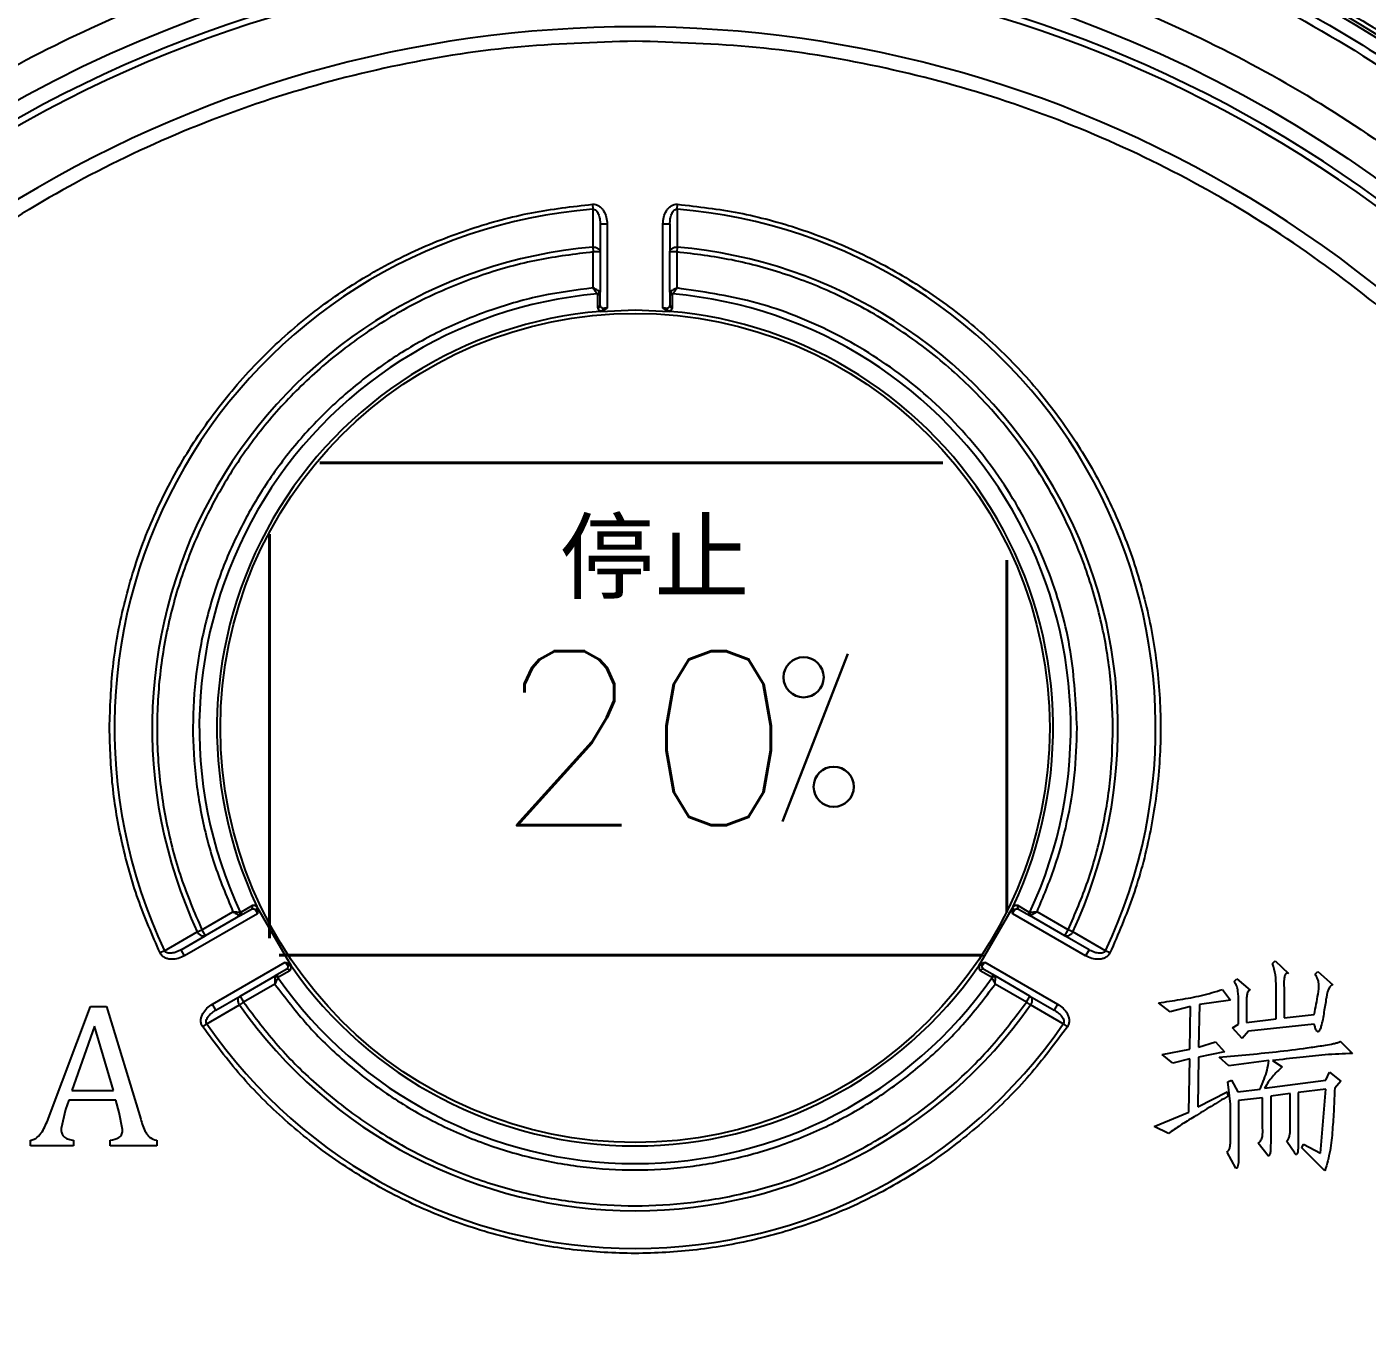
# Model space of a CAD drawing. Header units: millimetres. Extents: x 1756 to 4801, y 514 to 2668.
# Drawn here: x 2522.8 to 2619, y 2249 to 2343.6 of the extents above; entities that cross this region are included whole.
import ezdxf

# ---------------------------------------------------------------- set-up
doc = ezdxf.new("R2010")
doc.units = ezdxf.units.MM
for name, color, linetype, lineweight in [('AM_5', 3, 'Continuous', 25), ('DIM', 4, 'Continuous', 13), ('标注', 3, 'Continuous', 13), ('粗实线', 7, 'Continuous', 40)]:
    doc.layers.add(name, color=color, linetype=linetype, lineweight=lineweight)
doc.styles.add('01', font='txt.shx')
doc.styles.add('SLDTEXTSTYLE1', font='txt.shx', dxfattribs={"width": 0.7, "bigfont": 'gbcbig.shx'})
doc.dimstyles.new('SLDDIMSTYLE12$0', dxfattribs={"dimtxt": 12, "dimasz": 10, "dimexe": 0, "dimexo": 0.0625, "dimgap": 0.875, "dimtad": 1, "dimdec": 1, "dimlfac": 1.8, "dimrnd": 1e-09, "dimzin": 12, "dimdsep": 46, "dimtxsty": 'SLDTEXTSTYLE1', "dimcen": 0.09, "dimdle": 8.16, "dimclrd": 3, "dimclre": 3, "dimadec": 0, "dimazin": 3, "dimtfac": 1, "dimtdec": 1, "dimtofl": 0, "dimtmove": 0, "dimatfit": 3, "dimfxl": 0, "dimfrac": 2, "dimtolj": 1, "dimlwd": 5, "dimlwe": 5, "dimarcsym": 0})

# ---------------------------------------------------------------- blocks, each defined once
blk = doc.blocks.new('*D47')
at = {"layer": 'AM_5', "color": 3, "lineweight": 5, "transparency": 16777216}
blk.add_line((2674.759, 2473.931), (2280.359, 2473.931), dxfattribs=at)
at = {"layer": 'AM_5', "color": 3, "linetype": 'Continuous', "lineweight": 5, "transparency": 16777216}
for p, q in [((2280.359, 2463.931), (2280.359, 2150.146)), ((2686.434, 2140.146), (2280.359, 2140.146))]:
    blk.add_line(p, q, dxfattribs=at)
at = {"layer": 'AM_5', "color": 3, "transparency": 16777216}
for points in [[(2278.692, 2463.931), (2282.026, 2463.931), (2280.359, 2473.931)], [(2278.692, 2150.146), (2282.026, 2150.146), (2280.359, 2140.146)]]:
    blk.add_solid(points, dxfattribs=at)
at = {"layer": 'Defpoints', "color": 0, "transparency": 16777216}
for p in [(2674.821, 2473.931), (2280.359, 2140.146), (2686.497, 2140.146)]:
    blk.add_point(p, dxfattribs=at)
at = {"layer": 'AM_5', "color": 0, "transparency": 16777216, "insert": (2265.77, 2307.038), "char_height": 12, "attachment_point": 5, "rotation": 90, "style": 'SLDTEXTSTYLE1'}
blk.add_mtext('\\A1;{\\H2.28571x;335}', dxfattribs=at)

msp = doc.modelspace()

# ---------------------------------------------------------------- linework, layer by layer
at = {"color": 7, "linetype": 'Continuous', "lineweight": 25}
for p, q in [((2563.421, 2330.869), (2563.449, 2330.516)), ((2563.449, 2330.516), (2563.447, 2327.799)), ((2569.507, 2330.516), (2569.535, 2330.869)), ((2569.507, 2330.516), (2569.509, 2327.799)), ((2563.978, 2329.454), (2563.978, 2327.447)), ((2563.978, 2329.454), (2564.478, 2329.454)), ((2564.478, 2329.454), (2564.478, 2323.419)), ((2568.478, 2323.419), (2568.478, 2329.454)), ((2568.478, 2329.454), (2568.978, 2329.454)), ((2568.978, 2329.454), (2568.978, 2327.447)), ((2563.447, 2327.799), (2563.478, 2327.447)), ((2563.478, 2324.861), (2563.478, 2327.447)), ((2563.978, 2327.447), (2563.478, 2327.447)), ((2563.978, 2327.447), (2563.978, 2324.556)), ((2568.978, 2324.556), (2568.978, 2327.447)), ((2569.478, 2327.447), (2568.978, 2327.447)), ((2569.509, 2327.799), (2569.478, 2327.447)), ((2569.478, 2327.447), (2569.478, 2324.861)), ((2563.978, 2323.62), (2563.978, 2324.556)), ((2568.978, 2324.556), (2568.978, 2323.62)), ((2563.793, 2324.375), (2563.794, 2323.439)), ((2569.162, 2323.439), (2569.162, 2324.375)), ((2564.004, 2323.183), (2566.478, 2323.286)), ((2566.478, 2323.286), (2568.951, 2323.183)), ((2538.147, 2279.816), (2538.958, 2280.284)), ((2539.022, 2280.533), (2538.211, 2280.066)), ((2541.822, 2276.195), (2539.349, 2280.479)), ((2593.607, 2280.479), (2591.133, 2276.195)), ((2594.744, 2280.066), (2593.933, 2280.533)), ((2593.998, 2280.284), (2594.809, 2279.816)), ((2539.381, 2279.951), (2534.155, 2276.933)), ((2535.393, 2278.803), (2537.633, 2280.096)), ((2538.147, 2279.816), (2535.643, 2278.37)), ((2598.801, 2276.933), (2593.574, 2279.951)), ((2597.313, 2278.37), (2594.809, 2279.816)), ((2597.563, 2278.803), (2595.323, 2280.096)), ((2532.721, 2277.293), (2535.073, 2278.654)), ((2533.905, 2277.366), (2535.643, 2278.37)), ((2535.073, 2278.654), (2535.393, 2278.803)), ((2535.393, 2278.803), (2535.643, 2278.37)), ((2597.313, 2278.37), (2597.563, 2278.803)), ((2599.051, 2277.366), (2597.313, 2278.37)), ((2597.883, 2278.654), (2597.563, 2278.803)), ((2600.235, 2277.293), (2597.883, 2278.654)), ((2534.155, 2276.933), (2533.905, 2277.366)), ((2599.051, 2277.366), (2598.801, 2276.933)), ((2532.721, 2277.293), (2532.401, 2277.142)), ((2536.155, 2273.469), (2541.381, 2276.487)), ((2591.574, 2276.487), (2596.801, 2273.469)), ((2600.554, 2277.142), (2600.235, 2277.293)), ((2612.212, 2276.37), (2612.404, 2276.561)), ((2612.404, 2276.561), (2613.361, 2275.668)), ((2538.143, 2274.04), (2540.647, 2275.486)), ((2541.458, 2275.954), (2540.647, 2275.486)), ((2540.896, 2275.416), (2541.706, 2275.885)), ((2591.249, 2275.885), (2592.06, 2275.416)), ((2592.309, 2275.486), (2591.498, 2275.954)), ((2594.813, 2274.04), (2592.309, 2275.486)), ((2615.276, 2275.604), (2615.468, 2275.795)), ((2615.468, 2275.795), (2616.553, 2274.838)), ((2540.633, 2274.9), (2538.393, 2273.607)), ((2594.563, 2273.607), (2592.323, 2274.9)), ((2608.638, 2274.519), (2609.213, 2273.753)), ((2609.468, 2275.093), (2609.659, 2275.285)), ((2609.659, 2275.285), (2610.617, 2274.455)), ((2612.468, 2272.413), (2612.468, 2274.71)), ((2613.042, 2274.646), (2613.042, 2272.476)), ((2536.405, 2273.036), (2538.143, 2274.04)), ((2538.393, 2273.607), (2538.104, 2273.404)), ((2538.143, 2274.04), (2538.393, 2273.607)), ((2594.563, 2273.607), (2594.813, 2274.04)), ((2594.852, 2273.404), (2594.563, 2273.607)), ((2594.813, 2274.04), (2596.551, 2273.036)), ((2604.873, 2272.923), (2604.043, 2273.561)), ((2609.213, 2273.753), (2606.979, 2273.434)), ((2609.787, 2272.03), (2609.787, 2273.625)), ((2524.39, 2265.271), (2527.409, 2273.301)), ((2527.409, 2273.301), (2528.553, 2273.301)), ((2528.553, 2273.301), (2531.014, 2265.213)), ((2535.75, 2272.047), (2538.104, 2273.404)), ((2536.405, 2273.036), (2536.155, 2273.469)), ((2597.206, 2272.047), (2594.852, 2273.404)), ((2596.801, 2273.469), (2596.551, 2273.036)), ((2606.341, 2273.306), (2604.873, 2272.923)), ((2606.277, 2270.243), (2606.341, 2273.306)), ((2606.979, 2273.434), (2606.915, 2270.37)), ((2610.362, 2273.306), (2610.362, 2272.157)), ((2613.042, 2272.476), (2615.212, 2272.732)), ((2527.692, 2271.882), (2526.06, 2267.264)), ((2529.051, 2267.264), (2527.692, 2271.882)), ((2535.459, 2271.846), (2535.75, 2272.047)), ((2597.206, 2272.047), (2597.497, 2271.846)), ((2609.34, 2271.774), (2609.787, 2272.03)), ((2610.042, 2271.008), (2609.34, 2271.774)), ((2610.362, 2272.157), (2612.468, 2272.413)), ((2615.212, 2272.03), (2610.489, 2271.519)), ((2606.915, 2270.37), (2608.128, 2270.753)), ((2608.128, 2270.753), (2608.766, 2270.051)), ((2610.489, 2271.519), (2610.042, 2271.008)), ((2617.063, 2270.817), (2617.957, 2269.923)), ((2604.298, 2269.86), (2606.277, 2270.243)), ((2605.064, 2269.221), (2604.298, 2269.86)), ((2606.915, 2269.668), (2606.851, 2266.094)), ((2608.766, 2270.051), (2606.915, 2269.668)), ((2609.085, 2269.03), (2608.383, 2269.668)), ((2606.277, 2269.54), (2605.064, 2269.221)), ((2606.213, 2265.711), (2606.277, 2269.54)), ((2611.957, 2269.413), (2609.085, 2269.03)), ((2612.212, 2269.413), (2612.915, 2268.966)), ((2609.021, 2267.881), (2609.277, 2268.009)), ((2609.213, 2266.285), (2609.021, 2267.881)), ((2609.277, 2268.009), (2609.723, 2267.179)), ((2611.638, 2267.434), (2616.042, 2268.009)), ((2616.042, 2268.009), (2616.297, 2268.583)), ((2616.297, 2268.583), (2617.127, 2267.945)), ((2617.127, 2267.945), (2616.68, 2267.434)), ((2526.06, 2267.264), (2529.051, 2267.264)), ((2606.851, 2266.094), (2608.957, 2267.179)), ((2608.957, 2267.179), (2609.021, 2266.86)), ((2609.723, 2267.179), (2611.319, 2267.37)), ((2613.489, 2267.051), (2612.085, 2266.86)), ((2612.085, 2266.86), (2612.085, 2263.477)), ((2613.489, 2264.498), (2613.489, 2267.051)), ((2616.042, 2267.37), (2614.063, 2267.115)), ((2614.063, 2267.115), (2614.063, 2263.477)), ((2615.659, 2262.775), (2616.042, 2267.37)), ((2525.61, 2265.901), (2525.295, 2264.544)), ((2525.852, 2266.578), (2525.61, 2265.901)), ((2529.22, 2266.578), (2525.852, 2266.578)), ((2529.473, 2265.678), (2529.22, 2266.578)), ((2609.213, 2263.732), (2609.213, 2266.285)), ((2611.51, 2266.732), (2609.787, 2266.541)), ((2609.787, 2266.541), (2609.787, 2262.775)), ((2611.51, 2264.562), (2611.51, 2266.732)), ((2529.713, 2264.471), (2529.473, 2265.678)), ((2603.724, 2264.69), (2606.213, 2265.711)), ((2604.745, 2264.179), (2603.724, 2264.69)), ((2523.102, 2263.286), (2523.102, 2263.697)), ((2526.191, 2263.286), (2523.102, 2263.286)), ((2526.191, 2263.697), (2526.191, 2263.286)), ((2528.823, 2263.286), (2528.823, 2263.697)), ((2532.157, 2263.286), (2528.823, 2263.286)), ((2532.157, 2263.697), (2532.157, 2263.286)), ((2611.893, 2262.584), (2611.191, 2263.477)), ((2613.808, 2262.775), (2613.234, 2263.605)), ((2614.319, 2263.158), (2614.446, 2263.413)), ((2615.978, 2261.499), (2614.319, 2263.158)), ((2614.446, 2263.413), (2615.659, 2262.775)), ((2609.596, 2261.69), (2608.957, 2262.839))]:
    msp.add_line(p, q, dxfattribs=at)
for centre, radius in [((2566.478, 2258.286), 91.48), ((2566.478, 2293.286), 29.75)]:
    msp.add_circle(centre, radius, dxfattribs=at)
for centre, radius, start, end in [((2566.521, 2258.112), 99.998, 100.32817, 169.67428), ((2566.516, 2258.112), 99.998, 10.32572, 79.67183), ((2566.932, 2258.112), 99.998, 10.32572, 79.67183), ((2566.478, 2258.286), 90.341, 353.64897, 186.35103), ((2566.478, 2258.286), 89.875, 353.64897, 186.35103), ((2566.478, 2258.286), 85.319, 353.33017, 186.66983), ((2566.478, 2293.286), 37.354, 94.65071, 205.34929), ((2566.478, 2293.286), 37.354, 334.65071, 85.34929), ((2566.478, 2293.286), 34.646, 95.01875, 204.98125), ((2566.478, 2293.286), 34.646, 335.01875, 84.98125), ((2563.706, 2324.653), 0.229, 285.08166, 349.89538), ((2563.789, 2324.565), 0.19, 271.48927, 357.31228), ((2569.167, 2324.565), 0.19, 182.68772, 268.51073), ((2569.25, 2324.653), 0.229, 190.10462, 254.91834), ((2566.478, 2293.286), 31.264, 94.97704, 205.02296), ((2563.789, 2323.628), 0.189, 271.61698, 357.31954), ((2569.167, 2323.628), 0.189, 182.68018, 268.38303), ((2566.478, 2293.286), 31.264, 334.97704, 85.02296), ((2566.478, 2293.286), 30, 94.72923, 205.27077), ((2566.478, 2293.286), 30, 334.72923, 85.27077), ((2538.856, 2280.443), 0.189, 302.68018, 28.38303), ((2594.1, 2280.443), 0.189, 151.61698, 237.31954), ((2537.927, 2280.003), 0.229, 310.10462, 14.91834), ((2538.045, 2279.975), 0.19, 302.68772, 28.51073), ((2594.911, 2279.975), 0.19, 151.48927, 237.31228), ((2595.029, 2280.003), 0.229, 165.08166, 229.89538), ((2540.699, 2275.202), 0.229, 45.08166, 109.89538), ((2540.734, 2275.317), 0.19, 31.48927, 117.31228), ((2541.545, 2275.785), 0.189, 31.61705, 117.31843), ((2566.478, 2293.286), 30, 214.72923, 325.27077), ((2591.411, 2275.785), 0.189, 62.68018, 148.38303), ((2592.222, 2275.317), 0.19, 62.68772, 148.51073), ((2592.257, 2275.202), 0.229, 70.10462, 134.91834), ((2566.478, 2293.286), 31.264, 214.97704, 325.02296), ((2566.478, 2293.286), 34.646, 215.01875, 324.98125), ((2566.478, 2293.286), 37.354, 214.65071, 325.34929)]:
    msp.add_arc(centre, radius, start, end, dxfattribs=at)
for points in [[(2468.804, 2269.075), (2469.328, 2272.727), (2470.376, 2280.03), (2473.496, 2290.673), (2477.704, 2300.916), (2483.059, 2310.617), (2489.464, 2319.656), (2496.845, 2327.918), (2505.107, 2335.299), (2514.147, 2341.704), (2523.847, 2347.059), (2534.09, 2351.267), (2544.733, 2354.387), (2552.037, 2355.435), (2555.688, 2355.959)], [(2501.724, 2333.035), (2504.02, 2334.922), (2508.613, 2338.696), (2516.114, 2343.541), (2523.985, 2347.742), (2532.214, 2351.189), (2540.708, 2353.942), (2546.536, 2355.117), (2549.45, 2355.705)], [(2577.267, 2355.959), (2580.919, 2355.435), (2588.222, 2354.387), (2598.865, 2351.267), (2609.108, 2347.059), (2618.809, 2341.704), (2627.848, 2335.299), (2636.11, 2327.918), (2643.492, 2319.656), (2649.896, 2310.617), (2655.252, 2300.916), (2659.46, 2290.673), (2662.579, 2280.03), (2663.627, 2272.727), (2664.152, 2269.075)], [(2583.506, 2355.705), (2586.42, 2355.117), (2592.247, 2353.942), (2600.742, 2351.189), (2608.971, 2347.742), (2616.842, 2343.541), (2624.342, 2338.696), (2628.935, 2334.922), (2631.232, 2333.035)], [(2566.478, 2164.545), (2563.41, 2164.632), (2557.275, 2164.806), (2548.161, 2166.209), (2539.223, 2168.435), (2530.547, 2171.542), (2522.218, 2175.481), (2514.315, 2180.218), (2506.914, 2185.707), (2500.087, 2191.895), (2493.899, 2198.722), (2488.41, 2206.123), (2483.673, 2214.026), (2479.734, 2222.355), (2476.63, 2231.03), (2474.391, 2239.968), (2473.039, 2249.083), (2472.587, 2258.286), (2473.039, 2267.489), (2474.391, 2276.603), (2476.63, 2285.541), (2479.734, 2294.216), (2483.673, 2302.546), (2488.41, 2310.449), (2493.899, 2317.85), (2500.087, 2324.677), (2506.914, 2330.864), (2514.315, 2336.353), (2522.218, 2341.09), (2530.547, 2345.029), (2539.223, 2348.137), (2548.161, 2350.362), (2557.275, 2351.765), (2563.41, 2351.939), (2566.478, 2352.026)], [(2566.478, 2352.026), (2569.546, 2351.939), (2575.681, 2351.765), (2584.795, 2350.362), (2593.733, 2348.137), (2602.408, 2345.029), (2610.738, 2341.09), (2618.641, 2336.353), (2626.042, 2330.864), (2632.869, 2324.677), (2639.057, 2317.85), (2644.546, 2310.449), (2649.282, 2302.546), (2653.222, 2294.216), (2656.326, 2285.541), (2658.565, 2276.603), (2659.917, 2267.489), (2660.369, 2258.286), (2659.917, 2249.083), (2658.565, 2239.968), (2656.326, 2231.03), (2653.222, 2222.355), (2649.282, 2214.026), (2644.546, 2206.123), (2639.057, 2198.722), (2632.869, 2191.895), (2626.042, 2185.707), (2618.641, 2180.218), (2610.738, 2175.481), (2602.408, 2171.542), (2593.733, 2168.435), (2584.795, 2166.209), (2575.681, 2164.806), (2569.546, 2164.632), (2566.478, 2164.545)], [(2564.478, 2323.419), (2564.421, 2323.414), (2564.306, 2323.403), (2564.211, 2323.392), (2564.164, 2323.387)], [(2568.792, 2323.387), (2568.745, 2323.392), (2568.649, 2323.403), (2568.535, 2323.414), (2568.478, 2323.419)], [(2539.252, 2280.239), (2539.271, 2280.195), (2539.31, 2280.107), (2539.357, 2280.003), (2539.381, 2279.951)], [(2593.574, 2279.951), (2593.598, 2280.003), (2593.646, 2280.107), (2593.684, 2280.195), (2593.704, 2280.239)], [(2541.381, 2276.487), (2541.415, 2276.44), (2541.481, 2276.346), (2541.538, 2276.269), (2541.567, 2276.231)], [(2591.389, 2276.231), (2591.418, 2276.269), (2591.475, 2276.346), (2591.541, 2276.44), (2591.574, 2276.487)]]:
    msp.add_open_spline(points, degree=3, dxfattribs=at)
for points, knots in [([(2587.586, 2355.949), (2589.405, 2355.578), (2593.948, 2354.651), (2601.104, 2352.377), (2608.999, 2349.22), (2616.024, 2345.66), (2622.152, 2341.963), (2627.469, 2338.259), (2632.585, 2334.218), (2635.776, 2331.237), (2637.372, 2329.747)], [0, 0, 0, 0, 0.097589, 0.243722, 0.394103, 0.544483, 0.657403, 0.770324, 0.885162, 1, 1, 1, 1]), ([(2566.478, 2342.572), (2563.573, 2342.485), (2557.714, 2342.31), (2548.963, 2340.882), (2540.31, 2338.578), (2531.905, 2335.331), (2523.894, 2331.209), (2516.41, 2326.285), (2509.564, 2320.662), (2503.4, 2314.417), (2497.913, 2307.569), (2493.123, 2300.117), (2489.102, 2292.112), (2485.939, 2283.676), (2483.689, 2274.951), (2482.406, 2266.088), (2482.004, 2257.231), (2482.511, 2251.391), (2482.762, 2248.496)], [0, 0, 0, 0, 0.061282, 0.123596, 0.186618, 0.25, 0.313382, 0.376404, 0.438718, 0.5, 0.561282, 0.623596, 0.686618, 0.75, 0.813382, 0.876404, 0.938718, 1, 1, 1, 1]), ([(2650.194, 2248.496), (2650.445, 2251.391), (2650.951, 2257.231), (2650.549, 2266.088), (2649.267, 2274.951), (2647.017, 2283.676), (2643.854, 2292.112), (2639.832, 2300.117), (2635.043, 2307.569), (2629.556, 2314.417), (2623.391, 2320.662), (2616.546, 2326.285), (2609.062, 2331.209), (2601.051, 2335.331), (2592.646, 2338.578), (2583.992, 2340.882), (2575.241, 2342.31), (2569.383, 2342.485), (2566.478, 2342.572)], [0, 0, 0, 0, 0.061282, 0.123596, 0.186618, 0.25, 0.313382, 0.376404, 0.438718, 0.5, 0.561282, 0.623596, 0.686618, 0.75, 0.813382, 0.876404, 0.938718, 1, 1, 1, 1]), ([(2528.771, 2293.286), (2528.82, 2294.75), (2528.92, 2297.719), (2529.743, 2302.17), (2531.101, 2306.623), (2533.06, 2310.974), (2535.602, 2315.115), (2538.677, 2318.916), (2542.217, 2322.289), (2546.138, 2325.159), (2550.316, 2327.464), (2554.644, 2329.179), (2559.013, 2330.36), (2561.965, 2330.701), (2563.421, 2330.869)], [0, 0, 0, 0, 0.0782174, 0.1586088, 0.2410351, 0.3265141, 0.4128959, 0.5, 0.5870961, 0.6734776, 0.7589649, 0.8413829, 0.9217785, 1, 1, 1, 1]), ([(2563.421, 2330.869), (2563.502, 2330.867), (2563.667, 2330.865), (2563.892, 2330.756), (2564.083, 2330.596), (2564.281, 2330.333), (2564.444, 2329.945), (2564.467, 2329.618), (2564.478, 2329.454)], [0, 0, 0, 0, 0.122616, 0.250735, 0.37102, 0.501142, 0.75053, 1, 1, 1, 1]), ([(2563.449, 2330.516), (2563.47, 2330.517), (2563.513, 2330.519), (2563.597, 2330.493), (2563.693, 2330.423), (2563.785, 2330.303), (2563.884, 2330.102), (2563.962, 2329.815), (2563.972, 2329.576), (2563.978, 2329.454)], [0, 0, 0, 0, 0.04691, 0.093633, 0.194711, 0.311017, 0.43912, 0.713502, 1, 1, 1, 1]), ([(2568.478, 2329.454), (2568.489, 2329.618), (2568.512, 2329.946), (2568.675, 2330.333), (2568.873, 2330.597), (2569.064, 2330.756), (2569.289, 2330.865), (2569.454, 2330.867), (2569.535, 2330.869)], [0, 0, 0, 0, 0.249814, 0.499195, 0.628988, 0.749489, 0.877373, 1, 1, 1, 1]), ([(2568.978, 2329.454), (2568.983, 2329.576), (2568.994, 2329.815), (2569.071, 2330.103), (2569.171, 2330.303), (2569.263, 2330.423), (2569.359, 2330.493), (2569.443, 2330.519), (2569.485, 2330.517), (2569.507, 2330.516)], [0, 0, 0, 0, 0.286546, 0.561069, 0.68919, 0.805477, 0.906505, 0.953176, 1, 1, 1, 1]), ([(2569.535, 2330.869), (2571.005, 2330.698), (2573.978, 2330.354), (2578.357, 2329.163), (2582.63, 2327.464), (2586.692, 2325.229), (2590.449, 2322.515), (2593.821, 2319.385), (2596.746, 2315.922), (2599.209, 2312.183), (2601.215, 2308.18), (2602.752, 2303.916), (2603.777, 2299.43), (2604.249, 2294.82), (2604.154, 2290.184), (2603.488, 2285.635), (2602.33, 2281.246), (2601.142, 2278.5), (2600.554, 2277.142)], [0, 0, 0, 0, 0.060901, 0.123153, 0.186338, 0.25, 0.313662, 0.376847, 0.439099, 0.5, 0.560901, 0.623153, 0.686338, 0.75, 0.813662, 0.876847, 0.939099, 1, 1, 1, 1]), ([(2563.478, 2327.447), (2562.15, 2327.285), (2559.467, 2326.958), (2555.516, 2325.861), (2551.663, 2324.309), (2548.002, 2322.277), (2544.615, 2319.816), (2541.575, 2316.982), (2538.936, 2313.851), (2536.712, 2310.471), (2534.897, 2306.855), (2533.504, 2303.004), (2532.571, 2298.954), (2532.133, 2294.791), (2532.203, 2290.604), (2532.786, 2286.492), (2533.811, 2282.522), (2534.87, 2280.034), (2535.393, 2278.803)], [0, 0, 0, 0, 0.060923, 0.123178, 0.186353, 0.25, 0.313647, 0.376822, 0.439077, 0.5, 0.560923, 0.623178, 0.686353, 0.75, 0.813647, 0.876822, 0.939077, 1, 1, 1, 1]), ([(2563.447, 2327.799), (2563.512, 2327.797), (2563.611, 2327.793), (2563.735, 2327.752), (2563.819, 2327.709), (2563.889, 2327.653), (2563.936, 2327.593), (2563.971, 2327.524), (2563.975, 2327.475), (2563.978, 2327.447)], [0, 0, 0, 0, 0.236257, 0.361841, 0.499462, 0.616062, 0.749747, 0.853458, 1, 1, 1, 1]), ([(2568.978, 2327.447), (2568.981, 2327.475), (2568.985, 2327.524), (2569.02, 2327.593), (2569.067, 2327.653), (2569.137, 2327.709), (2569.22, 2327.752), (2569.345, 2327.793), (2569.444, 2327.797), (2569.509, 2327.799)], [0, 0, 0, 0, 0.146576, 0.250253, 0.383985, 0.500537, 0.638173, 0.763762, 1, 1, 1, 1]), ([(2600.771, 2293.286), (2600.726, 2294.612), (2600.636, 2297.302), (2599.893, 2301.335), (2598.458, 2306.061), (2595.911, 2311.291), (2592.368, 2316.003), (2588.642, 2319.578), (2585.103, 2322.19), (2581.33, 2324.295), (2577.419, 2325.869), (2573.468, 2326.961), (2570.796, 2327.287), (2569.478, 2327.447)], [0, 0, 0, 0, 0.078279, 0.158714, 0.241169, 0.369329, 0.499889, 0.58697, 0.673343, 0.758831, 0.841277, 0.921717, 1, 1, 1, 1]), ([(2563.478, 2324.861), (2562.247, 2324.702), (2559.784, 2324.384), (2556.164, 2323.352), (2552.647, 2321.916), (2549.294, 2320.037), (2546.193, 2317.769), (2543.418, 2315.171), (2540.996, 2312.296), (2538.947, 2309.18), (2537.274, 2305.849), (2535.995, 2302.313), (2535.132, 2298.611), (2534.719, 2294.791), (2534.768, 2290.948), (2535.282, 2287.184), (2536.199, 2283.533), (2537.155, 2281.242), (2537.633, 2280.096)], [0, 0, 0, 0, 0.061605, 0.123206, 0.186371, 0.25, 0.313629, 0.376794, 0.438402, 0.5, 0.561607, 0.623206, 0.686371, 0.75, 0.813629, 0.876794, 0.938399, 1, 1, 1, 1]), ([(2563.931, 2324.613), (2563.908, 2324.626), (2563.858, 2324.653), (2563.751, 2324.711), (2563.623, 2324.782), (2563.532, 2324.832), (2563.478, 2324.861)], [0, 0, 0, 0, 0.233582, 0.498754, 0.705363, 1, 1, 1, 1]), ([(2563.766, 2324.432), (2563.751, 2324.454), (2563.719, 2324.501), (2563.652, 2324.602), (2563.57, 2324.723), (2563.512, 2324.81), (2563.478, 2324.861)], [0, 0, 0, 0, 0.233264, 0.498761, 0.703431, 1, 1, 1, 1]), ([(2563.978, 2324.556), (2563.976, 2324.567), (2563.971, 2324.587), (2563.944, 2324.605), (2563.931, 2324.613)], [0, 0, 0, 0, 0.544669, 1, 1, 1, 1]), ([(2569.025, 2324.613), (2569.012, 2324.605), (2568.985, 2324.587), (2568.98, 2324.567), (2568.978, 2324.556)], [0, 0, 0, 0, 0.455331, 1, 1, 1, 1]), ([(2569.478, 2324.861), (2569.424, 2324.832), (2569.333, 2324.782), (2569.204, 2324.711), (2569.098, 2324.653), (2569.048, 2324.626), (2569.025, 2324.613)], [0, 0, 0, 0, 0.294715, 0.501246, 0.766459, 1, 1, 1, 1]), ([(2569.478, 2324.861), (2569.444, 2324.81), (2569.386, 2324.723), (2569.303, 2324.602), (2569.237, 2324.501), (2569.205, 2324.454), (2569.19, 2324.432)], [0, 0, 0, 0, 0.29649, 0.501239, 0.766694, 1, 1, 1, 1]), ([(2598.195, 2293.286), (2598.103, 2295.119), (2597.913, 2298.883), (2596.341, 2304.47), (2593.746, 2309.868), (2590.087, 2314.758), (2585.565, 2318.863), (2580.437, 2321.957), (2575.023, 2324.051), (2571.294, 2324.596), (2569.478, 2324.861)], [0, 0, 0, 0, 0.117513, 0.241217, 0.369421, 0.5, 0.630579, 0.758783, 0.882487, 1, 1, 1, 1]), ([(2563.766, 2324.432), (2563.774, 2324.423), (2563.79, 2324.405), (2563.792, 2324.385), (2563.793, 2324.375)], [0, 0, 0, 0, 0.494942, 1, 1, 1, 1]), ([(2564.164, 2323.387), (2564.136, 2323.4), (2564.078, 2323.429), (2563.999, 2323.505), (2563.986, 2323.574), (2563.978, 2323.62)], [0, 0, 0, 0, 0.237187, 0.50093, 1, 1, 1, 1]), ([(2568.978, 2323.62), (2568.969, 2323.574), (2568.957, 2323.505), (2568.878, 2323.429), (2568.82, 2323.4), (2568.792, 2323.387)], [0, 0, 0, 0, 0.49907, 0.762814, 1, 1, 1, 1]), ([(2569.162, 2324.375), (2569.163, 2324.385), (2569.166, 2324.405), (2569.182, 2324.423), (2569.19, 2324.432)], [0, 0, 0, 0, 0.505052, 1, 1, 1, 1]), ([(2563.794, 2323.439), (2563.797, 2323.414), (2563.804, 2323.366), (2563.86, 2323.299), (2563.946, 2323.241), (2564.032, 2323.214), (2564.074, 2323.2)], [0, 0, 0, 0, 0.254366, 0.499564, 0.753303, 1, 1, 1, 1]), ([(2564.478, 2323.419), (2564.406, 2323.367), (2564.295, 2323.286), (2564.133, 2323.206), (2564.045, 2323.19), (2564.004, 2323.183)], [0, 0, 0, 0, 0.50022, 0.769201, 1, 1, 1, 1]), ([(2564.074, 2323.2), (2564.07, 2323.198), (2564.062, 2323.194), (2564.039, 2323.187), (2564.019, 2323.185), (2564.004, 2323.183)], [0, 0, 0, 0, 0.217261, 0.447737, 1, 1, 1, 1]), ([(2564.164, 2323.387), (2564.164, 2323.387), (2564.163, 2323.385), (2564.163, 2323.381), (2564.161, 2323.364), (2564.156, 2323.326), (2564.138, 2323.275), (2564.109, 2323.227), (2564.085, 2323.209), (2564.074, 2323.2)], [0, 0, 0, 0, 0.001948, 0.016581, 0.057088, 0.21499, 0.505225, 0.751514, 1, 1, 1, 1]), ([(2568.951, 2323.183), (2568.911, 2323.191), (2568.822, 2323.206), (2568.661, 2323.286), (2568.55, 2323.367), (2568.478, 2323.419)], [0, 0, 0, 0, 0.230272, 0.499766, 1, 1, 1, 1]), ([(2568.882, 2323.2), (2568.871, 2323.209), (2568.848, 2323.226), (2568.82, 2323.271), (2568.8, 2323.326), (2568.795, 2323.367), (2568.792, 2323.387)], [0, 0, 0, 0, 0.235887, 0.4884405, 0.747071, 1, 1, 1, 1]), ([(2568.882, 2323.2), (2568.924, 2323.214), (2569.01, 2323.241), (2569.095, 2323.299), (2569.151, 2323.366), (2569.158, 2323.414), (2569.162, 2323.439)], [0, 0, 0, 0, 0.246649, 0.500433, 0.745582, 1, 1, 1, 1]), ([(2568.951, 2323.183), (2568.937, 2323.185), (2568.917, 2323.187), (2568.894, 2323.194), (2568.886, 2323.198), (2568.882, 2323.2)], [0, 0, 0, 0, 0.552263, 0.782739, 1, 1, 1, 1]), ([(2532.401, 2277.142), (2531.846, 2278.417), (2530.734, 2280.968), (2529.626, 2284.998), (2528.902, 2289.114), (2528.814, 2291.895), (2528.771, 2293.286)], [0, 0, 0, 0, 0.249992, 0.5, 0.749992, 1, 1, 1, 1]), ([(2595.323, 2280.096), (2595.763, 2281.142), (2596.643, 2283.232), (2597.52, 2286.525), (2598.092, 2289.884), (2598.161, 2292.152), (2598.195, 2293.286)], [0, 0, 0, 0, 0.25001, 0.5, 0.75001, 1, 1, 1, 1]), ([(2597.563, 2278.803), (2598.054, 2279.949), (2599.037, 2282.241), (2600.016, 2285.856), (2600.655, 2289.547), (2600.732, 2292.039), (2600.771, 2293.286)], [0, 0, 0, 0, 0.249991, 0.5, 0.749991, 1, 1, 1, 1]), ([(2538.958, 2280.284), (2539.001, 2280.299), (2539.068, 2280.323), (2539.173, 2280.292), (2539.227, 2280.256), (2539.252, 2280.239)], [0, 0, 0, 0, 0.4990702, 0.7628142, 1, 1, 1, 1]), ([(2539.369, 2280.41), (2539.336, 2280.44), (2539.27, 2280.5), (2539.176, 2280.545), (2539.091, 2280.561), (2539.045, 2280.543), (2539.022, 2280.533)], [0, 0, 0, 0, 0.2466492, 0.5004333, 0.7455821, 1, 1, 1, 1]), ([(2539.369, 2280.41), (2539.367, 2280.396), (2539.363, 2280.367), (2539.336, 2280.317), (2539.301, 2280.277), (2539.271, 2280.252), (2539.257, 2280.243), (2539.254, 2280.24), (2539.253, 2280.24), (2539.252, 2280.239)], [0, 0, 0, 0, 0.248005, 0.494133, 0.79068, 0.942964, 0.982795, 0.994176, 1, 1, 1, 1]), ([(2539.349, 2280.479), (2539.355, 2280.466), (2539.363, 2280.447), (2539.369, 2280.424), (2539.369, 2280.415), (2539.369, 2280.41)], [0, 0, 0, 0, 0.552263, 0.782739, 1, 1, 1, 1]), ([(2539.349, 2280.479), (2539.363, 2280.44), (2539.394, 2280.356), (2539.406, 2280.176), (2539.391, 2280.04), (2539.381, 2279.951)], [0, 0, 0, 0, 0.230272, 0.499766, 1, 1, 1, 1]), ([(2593.574, 2279.951), (2593.565, 2280.04), (2593.55, 2280.176), (2593.562, 2280.356), (2593.593, 2280.44), (2593.607, 2280.479)], [0, 0, 0, 0, 0.50022, 0.769201, 1, 1, 1, 1]), ([(2593.933, 2280.533), (2593.91, 2280.543), (2593.865, 2280.561), (2593.779, 2280.545), (2593.686, 2280.5), (2593.619, 2280.44), (2593.587, 2280.41)], [0, 0, 0, 0, 0.254366, 0.499564, 0.753303, 1, 1, 1, 1]), ([(2593.587, 2280.41), (2593.587, 2280.415), (2593.587, 2280.424), (2593.593, 2280.447), (2593.601, 2280.466), (2593.607, 2280.479)], [0, 0, 0, 0, 0.217261, 0.447737, 1, 1, 1, 1]), ([(2593.704, 2280.239), (2593.703, 2280.239), (2593.702, 2280.24), (2593.699, 2280.243), (2593.685, 2280.253), (2593.655, 2280.277), (2593.619, 2280.318), (2593.593, 2280.367), (2593.589, 2280.396), (2593.587, 2280.41)], [0, 0, 0, 0, 0.001948, 0.016581, 0.057088, 0.21499, 0.505225, 0.751514, 1, 1, 1, 1]), ([(2593.704, 2280.239), (2593.729, 2280.256), (2593.783, 2280.292), (2593.888, 2280.323), (2593.954, 2280.299), (2593.998, 2280.284)], [0, 0, 0, 0, 0.237187, 0.50093, 1, 1, 1, 1]), ([(2537.633, 2280.096), (2537.685, 2280.064), (2537.774, 2280.01), (2537.9, 2279.934), (2538.003, 2279.871), (2538.052, 2279.841), (2538.074, 2279.828)], [0, 0, 0, 0, 0.294715, 0.501246, 0.766459, 1, 1, 1, 1]), ([(2537.633, 2280.096), (2537.694, 2280.092), (2537.798, 2280.085), (2537.944, 2280.074), (2538.065, 2280.067), (2538.122, 2280.063), (2538.148, 2280.061)], [0, 0, 0, 0, 0.29649, 0.501239, 0.766694, 1, 1, 1, 1]), ([(2538.074, 2279.828), (2538.088, 2279.821), (2538.117, 2279.806), (2538.137, 2279.812), (2538.147, 2279.816)], [0, 0, 0, 0, 0.4553313, 1, 1, 1, 1]), ([(2538.211, 2280.066), (2538.202, 2280.062), (2538.183, 2280.054), (2538.16, 2280.059), (2538.148, 2280.061)], [0, 0, 0, 0, 0.505052, 1, 1, 1, 1]), ([(2594.808, 2280.061), (2594.796, 2280.059), (2594.772, 2280.054), (2594.754, 2280.062), (2594.744, 2280.066)], [0, 0, 0, 0, 0.494942, 1, 1, 1, 1]), ([(2594.808, 2280.061), (2594.834, 2280.063), (2594.891, 2280.067), (2595.011, 2280.074), (2595.158, 2280.085), (2595.262, 2280.092), (2595.323, 2280.096)], [0, 0, 0, 0, 0.233264, 0.498761, 0.703431, 1, 1, 1, 1]), ([(2594.809, 2279.816), (2594.819, 2279.812), (2594.839, 2279.806), (2594.868, 2279.821), (2594.881, 2279.828)], [0, 0, 0, 0, 0.544669, 1, 1, 1, 1]), ([(2595.323, 2280.096), (2595.271, 2280.064), (2595.182, 2280.01), (2595.056, 2279.934), (2594.953, 2279.871), (2594.904, 2279.841), (2594.881, 2279.828)], [0, 0, 0, 0, 0.294637, 0.501246, 0.766418, 1, 1, 1, 1]), ([(2535.643, 2278.37), (2535.617, 2278.358), (2535.573, 2278.338), (2535.496, 2278.333), (2535.42, 2278.344), (2535.337, 2278.377), (2535.258, 2278.427), (2535.16, 2278.514), (2535.107, 2278.599), (2535.073, 2278.654)], [0, 0, 0, 0, 0.1465757, 0.2502527, 0.383985, 0.5005373, 0.6381731, 0.7637622, 1, 1, 1, 1]), ([(2597.883, 2278.654), (2597.849, 2278.599), (2597.796, 2278.514), (2597.698, 2278.427), (2597.619, 2278.377), (2597.535, 2278.344), (2597.46, 2278.333), (2597.382, 2278.338), (2597.338, 2278.358), (2597.313, 2278.37)], [0, 0, 0, 0, 0.2362575, 0.3618415, 0.4994624, 0.6160623, 0.7497471, 0.8534584, 1, 1, 1, 1]), ([(2533.905, 2277.366), (2533.796, 2277.31), (2533.584, 2277.2), (2533.297, 2277.123), (2533.073, 2277.109), (2532.924, 2277.129), (2532.815, 2277.177), (2532.75, 2277.237), (2532.731, 2277.274), (2532.721, 2277.293)], [0, 0, 0, 0, 0.286546, 0.561069, 0.68919, 0.805477, 0.906505, 0.953176, 1, 1, 1, 1]), ([(2600.235, 2277.293), (2600.225, 2277.274), (2600.206, 2277.237), (2600.141, 2277.177), (2600.032, 2277.129), (2599.882, 2277.109), (2599.659, 2277.123), (2599.371, 2277.2), (2599.159, 2277.31), (2599.051, 2277.366)], [0, 0, 0, 0, 0.04691, 0.093633, 0.194711, 0.311017, 0.43912, 0.713502, 1, 1, 1, 1]), ([(2534.155, 2276.933), (2534.007, 2276.861), (2533.712, 2276.717), (2533.295, 2276.665), (2532.968, 2276.704), (2532.735, 2276.79), (2532.528, 2276.93), (2532.443, 2277.072), (2532.401, 2277.142)], [0, 0, 0, 0, 0.249814, 0.499195, 0.628988, 0.749489, 0.877373, 1, 1, 1, 1]), ([(2541.381, 2276.487), (2541.463, 2276.451), (2541.588, 2276.395), (2541.739, 2276.295), (2541.796, 2276.226), (2541.822, 2276.195)], [0, 0, 0, 0, 0.50022, 0.769201, 1, 1, 1, 1]), ([(2591.133, 2276.195), (2591.16, 2276.226), (2591.217, 2276.295), (2591.367, 2276.395), (2591.493, 2276.451), (2591.574, 2276.487)], [0, 0, 0, 0, 0.230272, 0.499766, 1, 1, 1, 1]), ([(2600.554, 2277.142), (2600.513, 2277.072), (2600.427, 2276.93), (2600.221, 2276.79), (2599.987, 2276.704), (2599.66, 2276.665), (2599.243, 2276.717), (2598.948, 2276.861), (2598.801, 2276.933)], [0, 0, 0, 0, 0.122616, 0.250735, 0.37102, 0.501142, 0.75053, 1, 1, 1, 1]), ([(2612.468, 2274.71), (2612.469, 2274.994), (2612.472, 2275.561), (2612.299, 2276.101), (2612.212, 2276.37)], [0, 0, 0, 0, 0.501356, 1, 1, 1, 1]), ([(2540.647, 2275.486), (2540.639, 2275.478), (2540.624, 2275.464), (2540.622, 2275.431), (2540.621, 2275.416)], [0, 0, 0, 0, 0.544669, 1, 1, 1, 1]), ([(2540.621, 2275.416), (2540.622, 2275.39), (2540.623, 2275.333), (2540.626, 2275.212), (2540.628, 2275.065), (2540.631, 2274.961), (2540.633, 2274.9)], [0, 0, 0, 0, 0.233582, 0.498754, 0.705363, 1, 1, 1, 1]), ([(2540.86, 2275.363), (2540.864, 2275.375), (2540.871, 2275.398), (2540.888, 2275.41), (2540.896, 2275.416)], [0, 0, 0, 0, 0.494942, 1, 1, 1, 1]), ([(2541.567, 2276.231), (2541.569, 2276.2), (2541.573, 2276.136), (2541.547, 2276.029), (2541.493, 2275.984), (2541.458, 2275.954)], [0, 0, 0, 0, 0.237187, 0.50093, 1, 1, 1, 1]), ([(2541.567, 2276.231), (2541.585, 2276.239), (2541.623, 2276.255), (2541.681, 2276.265), (2541.734, 2276.263), (2541.76, 2276.252), (2541.773, 2276.246)], [0, 0, 0, 0, 0.252938, 0.511572, 0.764122, 1, 1, 1, 1]), ([(2541.706, 2275.885), (2541.726, 2275.9), (2541.765, 2275.93), (2541.794, 2276.012), (2541.801, 2276.115), (2541.783, 2276.203), (2541.773, 2276.246)], [0, 0, 0, 0, 0.254366, 0.499564, 0.753303, 1, 1, 1, 1]), ([(2541.773, 2276.246), (2541.777, 2276.244), (2541.784, 2276.239), (2541.802, 2276.223), (2541.814, 2276.206), (2541.822, 2276.195)], [0, 0, 0, 0, 0.217261, 0.447737, 1, 1, 1, 1]), ([(2591.133, 2276.195), (2591.142, 2276.206), (2591.154, 2276.223), (2591.171, 2276.239), (2591.179, 2276.244), (2591.183, 2276.246)], [0, 0, 0, 0, 0.552263, 0.782739, 1, 1, 1, 1]), ([(2591.183, 2276.246), (2591.173, 2276.203), (2591.154, 2276.115), (2591.162, 2276.012), (2591.191, 2275.93), (2591.23, 2275.9), (2591.249, 2275.885)], [0, 0, 0, 0, 0.246649, 0.500433, 0.745582, 1, 1, 1, 1]), ([(2591.389, 2276.231), (2591.368, 2276.24), (2591.331, 2276.255), (2591.275, 2276.264), (2591.224, 2276.263), (2591.196, 2276.252), (2591.183, 2276.246)], [0, 0, 0, 0, 0.284642, 0.500317, 0.748404, 1, 1, 1, 1]), ([(2591.498, 2275.954), (2591.463, 2275.984), (2591.409, 2276.029), (2591.383, 2276.136), (2591.387, 2276.2), (2591.389, 2276.231)], [0, 0, 0, 0, 0.49907, 0.762814, 1, 1, 1, 1]), ([(2592.06, 2275.416), (2592.068, 2275.41), (2592.084, 2275.398), (2592.092, 2275.375), (2592.095, 2275.363)], [0, 0, 0, 0, 0.505052, 1, 1, 1, 1]), ([(2592.334, 2275.416), (2592.334, 2275.431), (2592.332, 2275.464), (2592.317, 2275.478), (2592.309, 2275.486)], [0, 0, 0, 0, 0.455331, 1, 1, 1, 1]), ([(2592.323, 2274.9), (2592.325, 2274.961), (2592.327, 2275.065), (2592.33, 2275.212), (2592.333, 2275.333), (2592.334, 2275.39), (2592.334, 2275.416)], [0, 0, 0, 0, 0.294715, 0.501246, 0.766459, 1, 1, 1, 1]), ([(2613.361, 2275.668), (2613.336, 2275.674), (2613.299, 2275.683), (2613.248, 2275.677), (2613.203, 2275.658), (2613.153, 2275.615), (2613.077, 2275.483), (2613.023, 2275.15), (2613.035, 2274.848), (2613.042, 2274.646)], [0, 0, 0, 0, 0.062894, 0.093186, 0.125519, 0.183459, 0.250862, 0.500262, 1, 1, 1, 1]), ([(2615.212, 2272.732), (2615.308, 2273.213), (2615.453, 2273.935), (2615.573, 2274.797), (2615.47, 2275.287), (2615.341, 2275.498), (2615.276, 2275.604)], [0, 0, 0, 0, 0.500403, 0.750061, 0.875011, 1, 1, 1, 1]), ([(2540.86, 2275.363), (2540.849, 2275.34), (2540.824, 2275.289), (2540.77, 2275.18), (2540.706, 2275.048), (2540.66, 2274.955), (2540.633, 2274.9)], [0, 0, 0, 0, 0.2332643, 0.4987609, 0.7034308, 1, 1, 1, 1]), ([(2540.633, 2274.9), (2541.386, 2273.913), (2542.892, 2271.939), (2545.596, 2269.32), (2548.599, 2266.992), (2551.902, 2265.029), (2555.417, 2263.477), (2559.054, 2262.373), (2562.756, 2261.713), (2566.478, 2261.496), (2570.2, 2261.713), (2573.902, 2262.373), (2577.539, 2263.477), (2581.054, 2265.029), (2584.357, 2266.992), (2587.36, 2269.32), (2590.063, 2271.94), (2591.57, 2273.913), (2592.323, 2274.9)], [0, 0, 0, 0, 0.061605, 0.123206, 0.186371, 0.25, 0.313629, 0.376794, 0.438402, 0.5, 0.561607, 0.623206, 0.686371, 0.75, 0.813629, 0.876794, 0.938399, 1, 1, 1, 1]), ([(2592.323, 2274.9), (2592.296, 2274.955), (2592.25, 2275.048), (2592.186, 2275.18), (2592.132, 2275.289), (2592.107, 2275.34), (2592.095, 2275.363)], [0, 0, 0, 0, 0.2964897, 0.501239, 0.7666941, 1, 1, 1, 1]), ([(2604.043, 2273.561), (2604.562, 2273.636), (2605.59, 2273.785), (2607.135, 2274.062), (2608.133, 2274.365), (2608.638, 2274.519)], [0, 0, 0, 0, 0.334798, 0.663306, 1, 1, 1, 1]), ([(2609.787, 2273.625), (2609.779, 2273.879), (2609.767, 2274.26), (2609.666, 2274.765), (2609.534, 2274.984), (2609.468, 2275.093)], [0, 0, 0, 0, 0.500501, 0.750743, 1, 1, 1, 1]), ([(2610.617, 2274.455), (2610.601, 2274.455), (2610.575, 2274.456), (2610.536, 2274.45), (2610.503, 2274.43), (2610.447, 2274.372), (2610.386, 2274.204), (2610.342, 2273.837), (2610.354, 2273.519), (2610.362, 2273.306)], [0, 0, 0, 0, 0.03671, 0.062559, 0.092069, 0.125794, 0.250448, 0.500152, 1, 1, 1, 1]), ([(2616.553, 2274.838), (2616.53, 2274.839), (2616.497, 2274.84), (2616.454, 2274.827), (2616.396, 2274.793), (2616.189, 2274.536), (2616.131, 2274.192), (2616.02, 2273.581), (2615.909, 2272.878), (2615.779, 2272.105), (2615.632, 2271.658), (2615.574, 2271.547), (2615.544, 2271.514), (2615.518, 2271.495), (2615.492, 2271.486), (2615.471, 2271.485), (2615.45, 2271.49), (2615.427, 2271.506), (2615.353, 2271.59), (2615.282, 2271.773), (2615.235, 2271.944), (2615.212, 2272.03)], [0, 0, 0, 0, 0.015707, 0.023084, 0.031298, 0.062594, 0.249246, 0.264592, 0.499319, 0.749347, 0.813344, 0.828624, 0.83674, 0.844073, 0.851536, 0.855317, 0.859027, 0.866095, 0.875169, 0.937439, 1, 1, 1, 1]), ([(2538.016, 2273.607), (2538.008, 2273.65), (2537.991, 2273.742), (2538.008, 2273.861), (2538.054, 2273.971), (2538.11, 2274.014), (2538.143, 2274.04)], [0, 0, 0, 0, 0.232288, 0.500069, 0.706084, 1, 1, 1, 1]), ([(2538.104, 2273.404), (2538.085, 2273.436), (2538.047, 2273.501), (2538.026, 2273.571), (2538.016, 2273.607)], [0, 0, 0, 0, 0.493554, 1, 1, 1, 1]), ([(2538.393, 2273.607), (2539.197, 2272.538), (2540.823, 2270.378), (2543.748, 2267.505), (2547.019, 2264.944), (2550.609, 2262.789), (2554.433, 2261.087), (2558.407, 2259.871), (2562.439, 2259.151), (2566.478, 2258.915), (2570.517, 2259.151), (2574.548, 2259.871), (2578.522, 2261.087), (2582.347, 2262.789), (2585.937, 2264.944), (2589.208, 2267.505), (2592.133, 2270.378), (2593.759, 2272.538), (2594.563, 2273.607)], [0, 0, 0, 0, 0.060923, 0.123178, 0.186353, 0.25, 0.313647, 0.376822, 0.439077, 0.5, 0.560923, 0.623178, 0.686353, 0.75, 0.813647, 0.876822, 0.939077, 1, 1, 1, 1]), ([(2594.813, 2274.04), (2594.845, 2274.014), (2594.901, 2273.971), (2594.947, 2273.861), (2594.965, 2273.742), (2594.948, 2273.65), (2594.94, 2273.607)], [0, 0, 0, 0, 0.29395, 0.49993, 0.767731, 1, 1, 1, 1]), ([(2594.94, 2273.607), (2594.929, 2273.571), (2594.909, 2273.501), (2594.871, 2273.436), (2594.852, 2273.404)], [0, 0, 0, 0, 0.5064463, 1, 1, 1, 1]), ([(2535.459, 2271.846), (2535.419, 2271.917), (2535.339, 2272.062), (2535.321, 2272.311), (2535.363, 2272.556), (2535.493, 2272.859), (2535.747, 2273.194), (2536.019, 2273.378), (2536.155, 2273.469)], [0, 0, 0, 0, 0.122616, 0.250735, 0.37102, 0.501142, 0.75053, 1, 1, 1, 1]), ([(2535.75, 2272.047), (2535.738, 2272.065), (2535.716, 2272.101), (2535.696, 2272.187), (2535.708, 2272.305), (2535.767, 2272.445), (2535.89, 2272.631), (2536.1, 2272.842), (2536.302, 2272.971), (2536.405, 2273.036)], [0, 0, 0, 0, 0.04691, 0.093633, 0.194711, 0.311017, 0.43912, 0.713502, 1, 1, 1, 1]), ([(2596.551, 2273.036), (2596.654, 2272.97), (2596.855, 2272.842), (2597.065, 2272.631), (2597.189, 2272.445), (2597.247, 2272.305), (2597.26, 2272.187), (2597.24, 2272.101), (2597.218, 2272.065), (2597.206, 2272.047)], [0, 0, 0, 0, 0.2865456, 0.5610687, 0.6891901, 0.8054766, 0.906505, 0.9531764, 1, 1, 1, 1]), ([(2596.801, 2273.469), (2596.937, 2273.377), (2597.209, 2273.194), (2597.463, 2272.859), (2597.593, 2272.556), (2597.635, 2272.311), (2597.617, 2272.062), (2597.536, 2271.917), (2597.497, 2271.846)], [0, 0, 0, 0, 0.249814, 0.499195, 0.628988, 0.749489, 0.877373, 1, 1, 1, 1]), ([(2597.497, 2271.846), (2596.615, 2270.658), (2594.831, 2268.256), (2591.609, 2265.059), (2588.002, 2262.208), (2584.035, 2259.808), (2579.806, 2257.911), (2575.409, 2256.556), (2570.947, 2255.755), (2566.478, 2255.491), (2562.008, 2255.755), (2557.547, 2256.556), (2553.15, 2257.911), (2548.921, 2259.808), (2544.954, 2262.208), (2541.347, 2265.059), (2538.125, 2268.256), (2536.341, 2270.658), (2535.459, 2271.846)], [0, 0, 0, 0, 0.060901, 0.123153, 0.186338, 0.25, 0.313662, 0.376847, 0.439099, 0.5, 0.560901, 0.623153, 0.686338, 0.75, 0.813662, 0.876847, 0.939099, 1, 1, 1, 1]), ([(2608.383, 2269.668), (2609.844, 2269.79), (2612.051, 2269.974), (2614.592, 2270.304), (2615.87, 2270.494), (2616.491, 2270.605), (2616.807, 2270.682), (2616.955, 2270.724), (2617.018, 2270.757), (2617.048, 2270.774), (2617.058, 2270.782), (2617.063, 2270.791), (2617.065, 2270.802), (2617.064, 2270.81), (2617.063, 2270.817)], [0, 0, 0, 0, 0.499866, 0.755184, 0.873269, 0.940653, 0.9703, 0.984189, 0.992842, 0.99431, 0.996215, 0.997059, 0.997763, 1, 1, 1, 1]), ([(2617.957, 2269.923), (2617.301, 2269.899), (2616.038, 2269.851), (2614.126, 2269.636), (2612.868, 2269.489), (2612.212, 2269.413)], [0, 0, 0, 0, 0.340904, 0.65699, 1, 1, 1, 1]), ([(2611.319, 2267.37), (2611.418, 2267.608), (2611.602, 2268.05), (2611.856, 2268.723), (2611.923, 2269.178), (2611.957, 2269.413)], [0, 0, 0, 0, 0.359332, 0.669185, 1, 1, 1, 1]), ([(2612.915, 2268.966), (2612.67, 2268.739), (2612.179, 2268.283), (2611.819, 2267.717), (2611.638, 2267.434)], [0, 0, 0, 0, 0.498794, 1, 1, 1, 1]), ([(2609.021, 2266.86), (2608.618, 2266.617), (2607.81, 2266.13), (2606.669, 2265.428), (2605.634, 2264.796), (2605.027, 2264.375), (2604.745, 2264.179)], [0, 0, 0, 0, 0.279532, 0.560917, 0.796186, 1, 1, 1, 1]), ([(2616.68, 2267.434), (2616.661, 2266.935), (2616.621, 2265.936), (2616.524, 2264.441), (2616.393, 2262.942), (2616.116, 2261.98), (2615.978, 2261.499)], [0, 0, 0, 0, 0.250078, 0.500157, 0.750158, 1, 1, 1, 1]), ([(2523.102, 2263.697), (2523.189, 2263.717), (2523.363, 2263.756), (2523.666, 2263.952), (2524.062, 2264.443), (2524.259, 2264.939), (2524.39, 2265.271)], [0, 0, 0, 0, 0.12504, 0.250236, 0.499874, 1, 1, 1, 1]), ([(2531.014, 2265.213), (2531.11, 2264.888), (2531.229, 2264.479), (2531.505, 2264.056), (2531.749, 2263.817), (2531.993, 2263.745), (2532.157, 2263.697)], [0, 0, 0, 0, 0.50046, 0.628361, 0.750703, 1, 1, 1, 1]), ([(2525.295, 2264.544), (2525.302, 2264.428), (2525.312, 2264.252), (2525.418, 2264.042), (2525.58, 2263.875), (2525.85, 2263.755), (2526.077, 2263.717), (2526.191, 2263.697)], [0, 0, 0, 0, 0.249595, 0.377929, 0.49984, 0.749543, 1, 1, 1, 1]), ([(2528.823, 2263.697), (2529.046, 2263.736), (2529.326, 2263.784), (2529.582, 2264), (2529.698, 2264.193), (2529.707, 2264.36), (2529.713, 2264.471)], [0, 0, 0, 0, 0.499477, 0.62618, 0.750315, 1, 1, 1, 1]), ([(2611.191, 2263.477), (2611.23, 2263.507), (2611.309, 2263.568), (2611.419, 2263.734), (2611.531, 2264.066), (2611.519, 2264.364), (2611.51, 2264.562)], [0, 0, 0, 0, 0.125102, 0.250487, 0.500275, 1, 1, 1, 1]), ([(2613.234, 2263.605), (2613.283, 2263.667), (2613.382, 2263.793), (2613.471, 2264.103), (2613.482, 2264.34), (2613.489, 2264.498)], [0, 0, 0, 0, 0.2496128, 0.5003947, 1, 1, 1, 1]), ([(2608.957, 2262.839), (2609.011, 2262.899), (2609.119, 2263.019), (2609.198, 2263.335), (2609.207, 2263.573), (2609.213, 2263.732)], [0, 0, 0, 0, 0.248888, 0.499184, 1, 1, 1, 1]), ([(2612.085, 2263.477), (2612.081, 2263.313), (2612.075, 2263.036), (2612.054, 2262.734), (2611.991, 2262.612), (2611.972, 2262.591), (2611.958, 2262.581), (2611.943, 2262.575), (2611.926, 2262.573), (2611.91, 2262.576), (2611.899, 2262.581), (2611.893, 2262.584)], [0, 0, 0, 0, 0.502708, 0.847693, 0.895837, 0.915403, 0.932716, 0.94869, 0.964469, 0.98124, 1, 1, 1, 1]), ([(2614.063, 2263.477), (2614.06, 2263.312), (2614.055, 2263.064), (2614.024, 2262.799), (2613.976, 2262.705), (2613.956, 2262.687), (2613.939, 2262.679), (2613.924, 2262.676), (2613.909, 2262.677), (2613.882, 2262.687), (2613.846, 2262.721), (2613.822, 2262.756), (2613.808, 2262.775)], [0, 0, 0, 0, 0.499283, 0.748654, 0.782672, 0.812583, 0.827376, 0.841874, 0.856441, 0.872129, 0.928496, 1, 1, 1, 1]), ([(2609.787, 2262.775), (2609.784, 2262.58), (2609.778, 2262.249), (2609.755, 2261.891), (2609.691, 2261.733), (2609.667, 2261.701), (2609.645, 2261.687), (2609.629, 2261.683), (2609.612, 2261.683), (2609.601, 2261.688), (2609.596, 2261.69)], [0, 0, 0, 0, 0.503394, 0.856186, 0.905523, 0.941888, 0.956666, 0.970428, 0.984465, 1, 1, 1, 1])]:
    msp.add_open_spline(points, degree=3, knots=knots, dxfattribs=at)
at = {"layer": 'DIM', "lineweight": 30}
msp.add_line((2581.756, 2298.608), (2577.069, 2286.581), dxfattribs=at)
for centre in [(2578.574, 2296.92), (2580.733, 2289.063)]:
    msp.add_circle(centre, 1.441, dxfattribs=at)
at = {"layer": '粗实线', "linetype": 'ByBlock'}
for points in [[(2543.869, 2312.32), (2588.573, 2312.32)], [(2540.241, 2278.193), (2540.241, 2307.182)], [(2593.151, 2305.331), (2593.151, 2280.044)], [(2591.492, 2276.988), (2540.95, 2276.988)]]:
    msp.add_lwpolyline(points, dxfattribs=at)

# ---------------------------------------------------------------- texts
at = {"layer": '标注', "attachment_point": 1, "style": '01'}
for s, insert, char_height, width in [('停止', (2561.049, 2308.081), 5, 36.52107), ('20', (2556.41, 2298.8), 12.5, 59.61248)]:
    msp.add_mtext(s, dxfattribs=dict(at, insert=insert, char_height=char_height, width=width))

# ---------------------------------------------------------------- dimensions: what is measured, and where the dimension line sits
at = {"layer": 'AM_5'}
dim = msp.add_linear_dim(base=(2280.359, 2140.146), p1=(2674.821, 2473.931), p2=(2686.497, 2140.146), angle=90, text='{\\H2.28571x;335}', dimstyle='SLDDIMSTYLE12$0', override={"dimlfac": 1}, dxfattribs=at)
dim.commit()
dim.dimension.update_dxf_attribs({"geometry": '*D47', "text_midpoint": (2265.77, 2307.038)})

doc.saveas('drawing.dxf')
